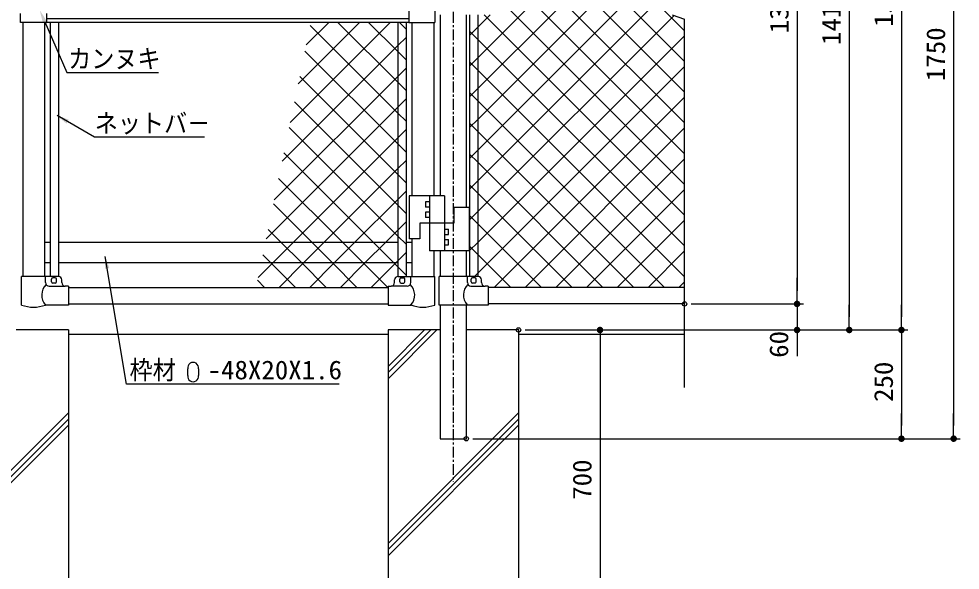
# Model space of a CAD drawing. Units: millimetres, scale not verified. Extents: x -4455 to 4455, y -3150 to 3150.
# Drawn here: x -2950 to -786, y -1016 to 252 of the extents above; entities that cross this region are included whole.
import ezdxf
from ezdxf.enums import TextEntityAlignment as Align

# ---------------------------------------------------------------- set-up
doc = ezdxf.new("R2010")
doc.units = ezdxf.units.MM
doc.header["$LTSCALE"] = 20
doc.header["$PDMODE"] = 32
doc.header["$PDSIZE"] = 10
doc.linetypes.add('USER1', pattern=[2, 1.25, -0.25, 0.25, -0.25])
doc.linetypes.add('USER3', pattern=[1.125, 0.75, -0.125, 0.125, -0.125])
for name, color, linetype, lineweight in [('0-0_6文字', 3, 'Continuous', 25), ('0-1_8部品', 7, 'Continuous', 25), ('0-2_4基礎', 4, 'Continuous', 25), ('0-3_1部材', 7, 'Continuous', 25), ('0-4_中心線', 1, 'USER3', 25), ('0-5_5寸法', 1, 'Continuous', 25), ('0-6_SUNPOU', 1, 'Continuous', 25), ('0-8_2網', 4, 'Continuous', 25)]:
    doc.layers.add(name, color=color, linetype=linetype, lineweight=lineweight)
doc.layers.add('0-7_DEFPOINTS', color=7, linetype='Continuous')
doc.styles.add('ＭＳ ゴシック', font='')
doc.styles.get('ＭＳ ゴシック').set_extended_font_data('MS Gothic')

# ---------------------------------------------------------------- blocks, each defined once
blk = doc.blocks.new('M1')
at = {"layer": '0-6_SUNPOU'}
blk.add_line((-5, 0), (-38.58, 0), dxfattribs=at)
for points in [[(0, 0), (-5, 0), (-4.96, 0.63)], [(0, 0), (-4.96, -0.63), (-5, 0)], [(0, 0), (-4.96, 0.63), (-4.84, 1.24)], [(0, 0), (-4.84, -1.24), (-4.96, -0.63)], [(0, 0), (-4.84, 1.24), (-4.65, 1.84)], [(0, 0), (-4.65, -1.84), (-4.84, -1.24)], [(0, 0), (-4.65, 1.84), (-4.38, 2.41)], [(0, 0), (-4.38, -2.41), (-4.65, -1.84)], [(0, 0), (-4.38, 2.41), (-4.05, 2.94)], [(0, 0), (-4.05, -2.94), (-4.38, -2.41)], [(0, 0), (-4.05, 2.94), (-3.64, 3.42)], [(0, 0), (-3.64, -3.42), (-4.05, -2.94)], [(0, 0), (-3.64, 3.42), (-3.19, 3.85)], [(0, 0), (-3.19, -3.85), (-3.64, -3.42)], [(0, 0), (-3.19, 3.85), (-2.68, 4.22)], [(0, 0), (-2.68, -4.22), (-3.19, -3.85)], [(0, 0), (-2.68, 4.22), (-2.13, 4.52)], [(0, 0), (-2.13, -4.52), (-2.68, -4.22)], [(0, 0), (-2.13, 4.52), (-1.55, 4.76)], [(0, 0), (-1.55, -4.76), (-2.13, -4.52)], [(0, 0), (-1.55, 4.76), (-0.94, 4.91)], [(0, 0), (-0.94, -4.91), (-1.55, -4.76)], [(0, 0), (-0.94, 4.91), (-0.31, 4.99)], [(0, 0), (-0.31, -4.99), (-0.94, -4.91)], [(0, 0), (-0.31, 4.99), (0.31, 4.99)], [(0, 0), (0.31, -4.99), (-0.31, -4.99)], [(0, 0), (0.31, 4.99), (0.94, 4.91)], [(0, 0), (0.94, 4.91), (1.55, 4.76)], [(0, 0), (1.55, 4.76), (2.13, 4.52)], [(0, 0), (2.13, 4.52), (2.68, 4.22)], [(0, 0), (2.68, 4.22), (3.19, 3.85)], [(0, 0), (3.19, 3.85), (3.64, 3.42)], [(0, 0), (3.64, 3.42), (4.05, 2.94)], [(0, 0), (4.05, 2.94), (4.38, 2.41)], [(0, 0), (4.38, 2.41), (4.65, 1.84)], [(0, 0), (4.65, 1.84), (4.84, 1.24)], [(0, 0), (4.84, 1.24), (4.96, 0.63)], [(0, 0), (4.96, 0.63), (5, 0)], [(0, 0), (0.94, -4.91), (0.31, -4.99)], [(0, 0), (1.55, -4.76), (0.94, -4.91)], [(0, 0), (2.13, -4.52), (1.55, -4.76)], [(0, 0), (2.68, -4.22), (2.13, -4.52)], [(0, 0), (3.19, -3.85), (2.68, -4.22)], [(0, 0), (3.64, -3.42), (3.19, -3.85)], [(0, 0), (4.05, -2.94), (3.64, -3.42)], [(0, 0), (4.38, -2.41), (4.05, -2.94)], [(0, 0), (4.65, -1.84), (4.38, -2.41)], [(0, 0), (4.84, -1.24), (4.65, -1.84)], [(0, 0), (4.96, -0.63), (4.84, -1.24)], [(0, 0), (5, 0), (4.96, -0.63)]]:
    blk.add_solid(points, dxfattribs=at)

msp = doc.modelspace()

# ---------------------------------------------------------------- linework, layer by layer
at = {"layer": '0-0_6文字', "color": 4}
msp.add_line((-2591.97, 25.42), (-2592.18, 25.64), dxfattribs=at)
at = {"layer": '0-0_6文字'}
for p, q in [((-2562.04, -568.54), (-2562.04, -553.26)), ((-2537.62, -553.26), (-2537.62, -568.54))]:
    msp.add_line(p, q, dxfattribs=at)
at = {"layer": '0-0_6文字', "color": 1}
msp.add_lwpolyline([(-2890.54, 244.43), (-2839.96, 128.56), (-2629.49, 128.56)], dxfattribs=at)
at = {"layer": '0-0_6文字', "color": 4}
for points in [[(-2523.52, -20.66), (-2776.07, -20.66), (-2862.34, 29.12)], [(-2214.11, -588.99), (-2702.73, -588.99), (-2752.02, -294.87)]]:
    msp.add_lwpolyline(points, dxfattribs=at)
at = {"layer": '0-0_6文字'}
for centre, start, end in [((-2549.83, -551.03), 349.65879, 190.34121), ((-2549.83, -570.76), 169.65879, 10.34121)]:
    msp.add_arc(centre, 12.41, start, end, dxfattribs=at)
at = {"layer": '0-0_6文字', "color": 4}
for points in [[(-2864.08, 30.12), (-2835.49, 19.64), (-2840.7, 10.61)], [(-2752.35, -292.9), (-2742.26, -321.63), (-2752.53, -323.35)]]:
    msp.add_solid(points, dxfattribs=at)
at = {"layer": '0-1_8部品'}
for p, q in [((-2946.55, 243.48), (-2946.55, 263.98)), ((-2886.56, 263.98), (-2886.56, 243.48)), ((-2886.56, 243.48), (-2946.55, 243.48)), ((-2053.05, -155.62), (-2053.05, -254.62)), ((-1972.05, -155.62), (-2053.05, -155.62)), ((-2015.55, -169.12), (-2015.55, -181.12)), ((-2006.05, -169.12), (-2015.55, -169.12)), ((-2006.05, -155.62), (-2006.05, -281.62)), ((-1972.05, -155.62), (-1972.05, -281.62)), ((-2006.05, -181.12), (-2015.55, -181.12)), ((-2006.05, -193.12), (-2015.55, -193.12)), ((-2015.55, -193.12), (-2015.55, -205.12)), ((-1950.05, -182.62), (-1950.05, -218.62)), ((-1915.05, -182.62), (-1950.05, -182.62)), ((-1915.05, -182.62), (-1915.05, -281.62)), ((-2006.05, -205.12), (-2015.55, -205.12)), ((-2028.05, -218.62), (-2028.05, -254.62)), ((-1950.05, -218.62), (-2028.05, -218.62)), ((-1972.05, -232.12), (-1962.55, -232.12)), ((-1962.55, -244.12), (-1962.55, -232.12)), ((-2028.05, -254.62), (-2053.05, -254.62)), ((-1972.05, -244.12), (-1962.55, -244.12)), ((-1972.05, -256.12), (-1962.55, -256.12)), ((-1962.55, -268.12), (-1962.55, -256.12)), ((-1972.05, -268.12), (-1962.55, -268.12)), ((-1915.05, -281.62), (-2006.05, -281.62)), ((-2077.87, -341.02), (-2079.05, -339.84)), ((-2078.55, -341.02), (-1993.85, -341.02)), ((-2071.55, -344.02), (-2065.55, -344.02)), ((-2049.25, -355.02), (-2049.25, -341.02)), ((-2049.25, -355.02), (-2049.25, -341.02)), ((-1993.85, -406.65), (-1993.85, -341.02)), ((-1894.55, -341.02), (-1984.1, -341.02)), ((-1919, -355.02), (-1919, -341.02)), ((-1901.55, -344.02), (-1907.55, -344.02)), ((-2101.55, -363.02), (-2094.55, -363.02)), ((-2101.55, -363.02), (-2101.55, -406.65)), ((-2057.25, -363.02), (-2094.55, -363.02)), ((-2086.55, -355.02), (-2086.55, -349.02)), ((-2074.55, -353.02), (-2074.55, -347.02)), ((-2071.55, -356.02), (-2065.55, -356.02)), ((-2062.55, -353.02), (-2062.55, -347.02)), ((-1911, -363.02), (-1878.55, -363.02)), ((-1910.55, -353.02), (-1910.55, -347.02)), ((-1901.55, -356.02), (-1907.55, -356.02)), ((-1898.55, -353.02), (-1898.55, -347.02)), ((-1886.55, -355.02), (-1886.55, -349.02)), ((-1871.55, -363.02), (-1878.55, -363.02)), ((-1871.55, -363.02), (-1871.55, -407.02)), ((-2101.55, -406.65), (-2048.48, -406.65))]:
    msp.add_line(p, q, dxfattribs=at)
msp.add_lwpolyline([(-1871.55, -407.02), (-1984.1, -407.02), (-1984.1, -341.02)], dxfattribs=at)
for centre, radius, start, end in [((-2078.55, -349.02), 8, 90, 180), ((-2071.55, -347.02), 3, 90, 180), ((-2065.55, -347.02), 3, 0, 90), ((-1907.55, -347.02), 3, 90, 180), ((-1901.55, -347.02), 3, 0, 90), ((-1894.55, -349.02), 8, 0, 90), ((-2094.55, -355.02), 8, 270, 0), ((-2071.55, -353.02), 3, 180, 270), ((-2065.55, -353.02), 3, 270, 0), ((-2057.25, -355.02), 8, 270, 0), ((-2074.08, -383.82), 33.86, 318.24888, 46.05941), ((-1894.5, -383.82), 33.86, 133.47703, 221.75112), ((-1911, -355.02), 8, 180, 270), ((-1907.55, -353.02), 3, 180, 270), ((-1901.55, -353.02), 3, 270, 0), ((-1878.55, -355.02), 8, 180, 270), ((-2021.09, -331.48), 80, 249.74188, 289.92605)]:
    msp.add_arc(centre, radius, start, end, dxfattribs=at)
at = {"layer": '0-1_8部品', "color": 1}
msp.add_solid([(-2895.13, 242.43), (-2885.96, 246.43), (-2902.55, 271.92)], dxfattribs=at)
at = {"layer": '0-2_4基礎', "color": 7}
for p, q in [((-2836.55, -464.02), (-2956.55, -464.02)), ((-2836.55, -464.02), (-2836.55, -1164.02)), ((-2101.55, -464.02), (-2101.55, -1164.02)), ((-1981.55, -464.02), (-2101.55, -464.02)), ((-1801.55, -464.02), (-1921.55, -464.02)), ((-1801.55, -464.02), (-1801.55, -1164.02))]:
    msp.add_line(p, q, dxfattribs=at)
at = {"layer": '0-2_4基礎'}
for p, q in [((-2101.55, -548.03), (-2017.54, -464.02)), ((-2101.55, -562.17), (-2003.4, -464.02)), ((-2101.55, -576.32), (-1989.26, -464.02)), ((-3136.55, -954.95), (-2836.55, -654.95)), ((-3136.55, -969.09), (-2836.55, -669.09)), ((-2101.55, -954.95), (-1801.55, -654.95)), ((-2101.55, -969.09), (-1801.55, -669.09)), ((-3136.55, -983.23), (-2836.55, -683.23)), ((-2101.55, -983.23), (-1801.55, -683.23))]:
    msp.add_line(p, q, dxfattribs=at)
at = {"layer": '0-3_1部材'}
for p, q in [((-2053.38, 298.48), (-2053.38, 243.48)), ((-1994.05, 298.48), (-1994.05, 243.48)), ((-1981.56, 260.98), (-1981.55, -155.62)), ((-1921.55, 260.98), (-1921.55, -182.62)), ((-1914.05, 260.98), (-1914.05, -341.02)), ((-1895.05, 260.98), (-1895.05, -341.02)), ((-2941.55, 243.48), (-2941.55, -341.02)), ((-2891.55, 243.48), (-2891.55, -341.02)), ((-2053.38, 251.48), (-2886.56, 251.48)), ((-2053.38, 243.48), (-2886.56, 243.48)), ((-2878.05, 243.48), (-2878.05, -341.02)), ((-2859.05, 243.48), (-2859.05, -341.04)), ((-2079.05, 243.48), (-2079.05, -341.04)), ((-2079.05, 242.85), (-2078.43, 243.48)), ((-2060.05, 243.48), (-2060.05, -341.02)), ((-2053.38, 243.48), (-1994.05, 243.48)), ((-2046.55, 243.48), (-2046.55, -155.62)), ((-1996.55, 243.48), (-1996.55, -155.62)), ((-2046.55, -254.62), (-2046.55, -341.02)), ((-2891.55, -262.02), (-2878.05, -262.02)), ((-2859.05, -262.02), (-2782.08, -262.02)), ((-2782.08, -262.02), (-2130.61, -262.02)), ((-2130.61, -262.02), (-2079.05, -262.02)), ((-2060.05, -262.02), (-2046.55, -262.02)), ((-1996.55, -281.62), (-1996.55, -341.02)), ((-1981.56, -281.62), (-1981.55, -341.02)), ((-1921.55, -281.62), (-1921.55, -341.02)), ((-2891.55, -309.02), (-2878.05, -309.02)), ((-2859.05, -309.02), (-2822.04, -309.02)), ((-2822.04, -309.02), (-2090.64, -309.02)), ((-2090.64, -309.02), (-2079.05, -309.02)), ((-2060.05, -309.02), (-2046.55, -309.02)), ((-2944.25, -406.65), (-2944.25, -341.02)), ((-2859.55, -341.02), (-2944.25, -341.02)), ((-2888.85, -355.02), (-2888.85, -341.02)), ((-2888.85, -355.02), (-2888.85, -341.02)), ((-2866.55, -344.02), (-2872.55, -344.02)), ((-2880.85, -363.02), (-2843.55, -363.02)), ((-2875.55, -353.02), (-2875.55, -347.02)), ((-2866.55, -356.02), (-2872.55, -356.02)), ((-2863.55, -353.02), (-2863.55, -347.02)), ((-2851.55, -355.02), (-2851.55, -349.02)), ((-2836.55, -363.02), (-2843.55, -363.02)), ((-2836.55, -363.02), (-2836.55, -406.65)), ((-2836.55, -366.02), (-2101.55, -366.02)), ((-1419.87, -366.02), (-1871.55, -366.02)), ((-2944.2, -406.65), (-2944.25, -406.65)), ((-2836.55, -406.65), (-2889.04, -406.65)), ((-2836.55, -404.02), (-2101.55, -404.02)), ((-1981.55, -407.02), (-1981.55, -714.02)), ((-1921.55, -407.02), (-1921.55, -714.02)), ((-1419.87, -404.02), (-1871.55, -404.02)), ((-2101.55, -474.02), (-2836.55, -474.02)), ((-1419.87, -474.02), (-1801.55, -474.02)), ((-1981.55, -714.02), (-1921.55, -714.02))]:
    msp.add_line(p, q, dxfattribs=at)
at = {"layer": '0-3_1部材', "color": 4}
for p in [(-1448.06, 261.15), (-1419.87, -596.37)]:
    msp.add_line(p, (-1419.87, 250.89), dxfattribs=at)
at = {"layer": '0-3_1部材'}
for centre, radius, start, end in [((-2872.55, -347.02), 3, 90, 180), ((-2866.55, -347.02), 3, 0, 90), ((-2859.55, -349.02), 8, 0, 90), ((-2864.03, -383.82), 33.86, 133.94059, 222.38046), ((-2880.85, -355.02), 8, 180, 270), ((-2872.55, -353.02), 3, 180, 270), ((-2866.55, -353.02), 3, 270, 0), ((-2843.55, -355.02), 8, 180, 270), ((-2916.62, -331.55), 80, 249.74188, 290.16714)]:
    msp.add_arc(centre, radius, start, end, dxfattribs=at)
at = {"layer": '0-4_中心線', "linetype": 'USER1'}
msp.add_line((-1951.55, 1067.48), (-1951.55, -812.92), dxfattribs=at)
at = {"layer": '0-5_5寸法'}
for p, q in [((-921.08, 1005.98), (-921.08, -434.02)), ((-801.08, 1005.98), (-801.08, -684.02)), ((-1161.08, 915.98), (-1161.08, -374.02)), ((-1041.08, 915.98), (-1041.08, -434.02)), ((-1161.08, -374.02), (-1161.08, -344.02)), ((-1404.87, -404.02), (-1146.08, -404.02)), ((-1404.87, -404.02), (-1146.08, -404.02)), ((-1161.08, -404.02), (-1161.08, -464.02)), ((-1786.55, -464.02), (-1146.08, -464.02)), ((-1786.55, -464.02), (-1026.08, -464.02)), ((-1786.55, -464.02), (-906.08, -464.02)), ((-1786.55, -464.02), (-906.08, -464.02)), ((-1786.55, -464.02), (-1599.18, -464.02)), ((-1614.18, -494.02), (-1614.18, -1134.02)), ((-1161.08, -494.02), (-1161.08, -524.02)), ((-921.08, -494.02), (-921.08, -684.02)), ((-1906.55, -714.02), (-786.08, -714.02)), ((-1906.55, -714.02), (-906.08, -714.02))]:
    msp.add_line(p, q, dxfattribs=at)
at = {"layer": '0-7_DEFPOINTS'}
for p in [(-1419.87, -404.02), (-1161.08, -404.02), (-1801.55, -464.02), (-1161.08, -464.02), (-1041.08, -464.02), (-921.08, -464.02), (-1921.55, -714.02), (-921.08, -714.02), (-801.08, -714.02)]:
    msp.add_point(p, dxfattribs=at)
at = {"layer": '0-8_2網'}
for p, q in [((-1895.05, 91.14), (-1715.21, 270.98)), ((-1895.05, 20.43), (-1644.5, 270.98)), ((-1419.87, -199.96), (-1880.81, 260.98)), ((-1419.87, -129.25), (-1820.1, 270.98)), ((-1419.87, -58.54), (-1749.39, 270.98)), ((-1419.87, 12.18), (-1678.68, 270.98)), ((-1419.87, 82.89), (-1607.97, 270.98)), ((-1419.87, 153.6), (-1537.25, 270.98)), ((-1419.87, 224.31), (-1466.54, 270.98)), ((-2326.45, 13.29), (-2096.27, 243.48)), ((-2308.03, 102.42), (-2166.98, 243.48)), ((-2289.62, 191.55), (-2237.69, 243.48)), ((-2079.05, 105.67), (-2216.86, 243.48)), ((-2079.05, 176.38), (-2146.15, 243.48)), ((-2060.05, 228.09), (-2075.44, 243.48)), ((-2079.05, 34.96), (-2280.37, 236.28)), ((-1895.05, 204.51), (-1914.05, 223.51)), ((-2079.05, 189.98), (-2060.05, 208.98)), ((-1419.87, -270.67), (-1895.05, 204.51)), ((-2344.87, -75.83), (-2079.05, 189.98)), ((-2079.05, -35.75), (-2292.48, 177.68)), ((-2060.05, 157.38), (-2079.05, 176.38)), ((-1895.05, 133.8), (-1914.05, 152.8)), ((-2079.05, 119.27), (-2060.05, 138.27)), ((-1419.87, -341.38), (-1895.05, 133.8)), ((-2363.28, -164.96), (-2079.05, 119.27)), ((-2079.05, -106.46), (-2304.59, 119.08)), ((-2060.05, 86.67), (-2079.05, 105.67)), ((-1914.05, 72.14), (-1895.05, 91.14)), ((-1857.24, -366.02), (-1419.87, 71.34)), ((-2079.05, -177.17), (-2316.7, 60.48)), ((-2060.05, 15.96), (-2079.05, 34.96)), ((-2079.05, -247.88), (-2328.81, 1.87)), ((-1914.05, 1.43), (-1895.05, 20.43)), ((-1895.05, -7.62), (-1914.05, 11.38)), ((-1786.53, -366.02), (-1419.87, 0.63)), ((-1536.65, -366.02), (-1895.05, -7.62)), ((-2060.05, -54.75), (-2079.05, -35.75)), ((-1895.05, -78.33), (-1914.05, -59.33)), ((-2079.05, -92.86), (-2060.05, -73.86)), ((-1607.36, -366.02), (-1895.05, -78.33)), ((-1715.82, -366.02), (-1419.87, -70.08)), ((-2248.21, -262.02), (-2079.05, -92.86)), ((-2060.05, -125.46), (-2079.05, -106.46)), ((-2206.34, -262.02), (-2353.03, -115.33)), ((-2079.05, -163.58), (-2060.05, -144.57)), ((-1895.05, -149.04), (-1914.05, -130.04)), ((-1678.07, -366.02), (-1895.05, -149.04)), ((-1645.11, -366.02), (-1419.87, -140.79)), ((-2177.5, -262.02), (-2079.05, -163.58)), ((-2277.05, -262.02), (-2365.14, -173.93)), ((-2060.05, -196.17), (-2079.05, -177.17)), ((-1895.05, -219.75), (-1914.05, -200.75)), ((-1574.39, -366.02), (-1419.87, -211.5)), ((-2347.76, -262.02), (-2377.25, -232.53)), ((-1748.78, -366.02), (-1895.05, -219.75)), ((-2060.05, -266.88), (-2079.05, -247.88)), ((-2300.76, -309.02), (-2347.76, -262.02)), ((-2295.21, -309.02), (-2248.21, -262.02)), ((-2230.05, -309.02), (-2277.05, -262.02)), ((-2224.5, -309.02), (-2177.5, -262.02)), ((-2159.34, -309.02), (-2206.34, -262.02)), ((-1895.05, -290.46), (-1914.05, -271.46)), ((-1819.49, -366.02), (-1895.05, -290.46)), ((-1503.68, -366.02), (-1419.87, -282.21)), ((-2352.21, -366.02), (-2295.21, -309.02)), ((-2243.76, -366.02), (-2300.76, -309.02)), ((-2281.5, -366.02), (-2224.5, -309.02)), ((-2173.05, -366.02), (-2230.05, -309.02)), ((-2102.34, -366.02), (-2159.34, -309.02)), ((-2385.18, -366.02), (-2401.46, -349.74)), ((-1432.97, -366.02), (-1419.87, -352.92))]:
    msp.add_line(p, q, dxfattribs=at)
for points in [[(-1914.05, 142.85), (-1895.05, 161.85), (-1785.92, 270.98)], [(-1914.05, -69.29), (-1895.05, -50.29), (-1573.79, 270.98)], [(-1914.05, -140), (-1895.05, -121), (-1503.08, 270.98)], [(-1914.05, 213.56), (-1895.05, 232.56), (-1866.63, 260.98)], [(-1914.05, -210.71), (-1895.05, -191.71), (-1443.76, 259.58)], [(-1914.05, -281.42), (-1895.05, -262.42), (-1419.87, 212.76)], [(-1902.95, -341.02), (-1895.05, -333.13), (-1419.87, 142.05)], [(-2381.7, -254.09), (-2079.05, 48.56), (-2060.05, 67.56)], [(-1465.94, -366.02), (-1895.05, 63.09), (-1914.05, 82.09)], [(-2400.12, -343.22), (-2365.92, -309.02), (-2318.92, -262.02), (-2079.05, -22.15), (-2060.05, -3.15)], [(-2060.05, -337.59), (-2079.05, -318.59), (-2088.63, -309.02), (-2135.63, -262.02), (-2340.92, -56.73)], [(-2210.79, -366.02), (-2153.79, -309.02), (-2106.79, -262.02), (-2079.05, -234.29), (-2060.05, -215.29)], [(-2314.47, -366.02), (-2371.47, -309.02), (-2389.35, -291.13)], [(-2140.08, -366.02), (-2083.08, -309.02), (-2079.05, -305), (-2060.05, -286)]]:
    msp.add_lwpolyline(points, dxfattribs=at)

# ---------------------------------------------------------------- block references
at = {"layer": '0-5_5寸法', "xscale": 1.5, "yscale": 1.5}
for p, rotation in [((-1161.08, -404.02), 270), ((-1161.08, -404.02), 270), ((-1041.08, -464.02), 270), ((-921.08, -464.02), 270), ((-1614.18, -464.02), 90), ((-1161.08, -464.02), 90), ((-921.08, -464.02), 90), ((-921.08, -714.02), 270), ((-801.08, -714.02), 270)]:
    msp.add_blockref('M1', p, dxfattribs=dict(at, rotation=rotation))

# ---------------------------------------------------------------- texts
at = {"layer": '0-0_6文字', "style": 'ＭＳ ゴシック'}
for s, height, width, p in [('カンヌキ', 43.3, 0.9, (-2837.06, 125.32)), ('ネットバ－', 43.3, 0.9, (-2775.91, -23.05)), ('枠材', 43.3, 0.9, (-2695.8, -590.61)), ('-48X20X1.6', 43.26, 1.05, (-2516.36, -590.47))]:
    msp.add_text(s, height=height, dxfattribs=dict(at, width=width)).set_placement(p, align=Align.BOTTOM_LEFT)
at = {"layer": '0-5_5寸法', "color": 3, "style": 'ＭＳ ゴシック', "width": 1.05}
for s, p in [('1500', (-927.75, 233.48)), ('1350', (-1167.75, 218.48)), ('1410', (-1047.75, 191.48)), ('1750', (-807.75, 108.48)), ('60', (-1168.5, -528.05)), ('250', (-927.75, -629.52)), ('700', (-1620.86, -854.52))]:
    msp.add_text(s, height=43.26, rotation=90, dxfattribs=at).set_placement(p, align=Align.BOTTOM_LEFT)

doc.saveas('drawing.dxf')
